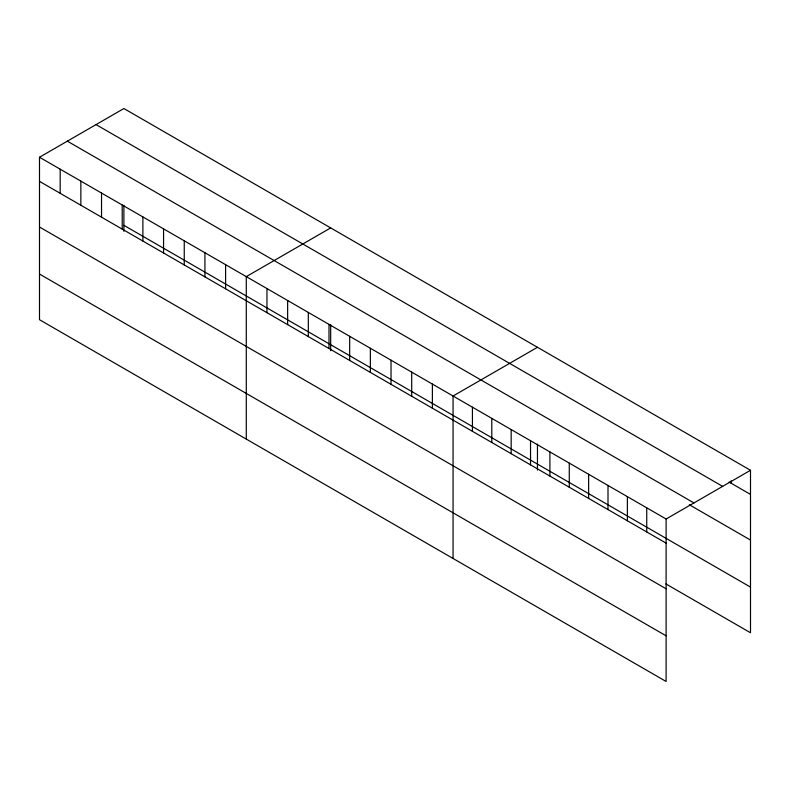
<?xml version="1.0" encoding="UTF-8"?>
<svg xmlns="http://www.w3.org/2000/svg" width="790" height="790" viewBox="0 0 790 790"><rect width="100%" height="100%" fill="white"/><g stroke="black" fill="none" stroke-linecap="round" stroke-linejoin="round"><path stroke-width="1.19" d="M39.5 157.24L666.108 519.01L666.108 681.474L39.5 319.713L39.5 157.24L123.892 108.526L750.5 470.287L750.5 632.76L665.891 583.909M330.674 227.905L246.283 276.628L246.283 439.092M537.457 347.294L453.065 396.017L453.065 558.481M666.108 519.01L750.5 470.287M729.091 482.048L750.5 494.412M96.044 124.603L722.653 486.373M67.348 141.163L693.956 502.934M689.334 504.751L750.5 540.064M123.892 225.328L750.5 587.098M39.5 181.364L666.108 543.135M39.5 227.016L666.108 588.787M39.5 274.051L666.108 635.822M731.135 480.814L731.135 483.223M646.743 507.832L646.743 531.947M627.379 496.653L627.379 520.768M608.004 485.465L608.004 509.589M588.639 474.286L588.639 498.401M569.274 463.108L569.274 487.223M549.899 451.92L549.899 476.034M537.457 444.108L537.457 470.109M530.534 440.741L530.534 464.856M511.17 429.562L511.17 453.677M491.795 418.374L491.795 442.489M472.43 407.196L472.43 431.31M432.387 384.078L432.387 408.193M411.709 372.139L411.709 396.254M391.03 360.201L391.03 384.315M370.352 348.262L370.352 372.376M349.674 336.323L349.674 360.438M330.674 324.72L330.674 350.721M328.996 324.384L328.996 348.499M308.317 312.445L308.317 336.56M287.639 300.506L287.639 324.621M266.961 288.567L266.961 312.682M225.604 264.69L225.604 288.804M204.926 252.751L204.926 276.865M184.248 240.812L184.248 264.926M163.57 228.873L163.57 252.988M142.891 216.934L142.891 241.049M123.892 205.341L123.892 231.342M122.213 204.995L122.213 229.11M101.535 193.056L101.535 217.181M80.856 181.117L80.856 205.242M60.178 169.179L60.178 193.303"/></g></svg>
